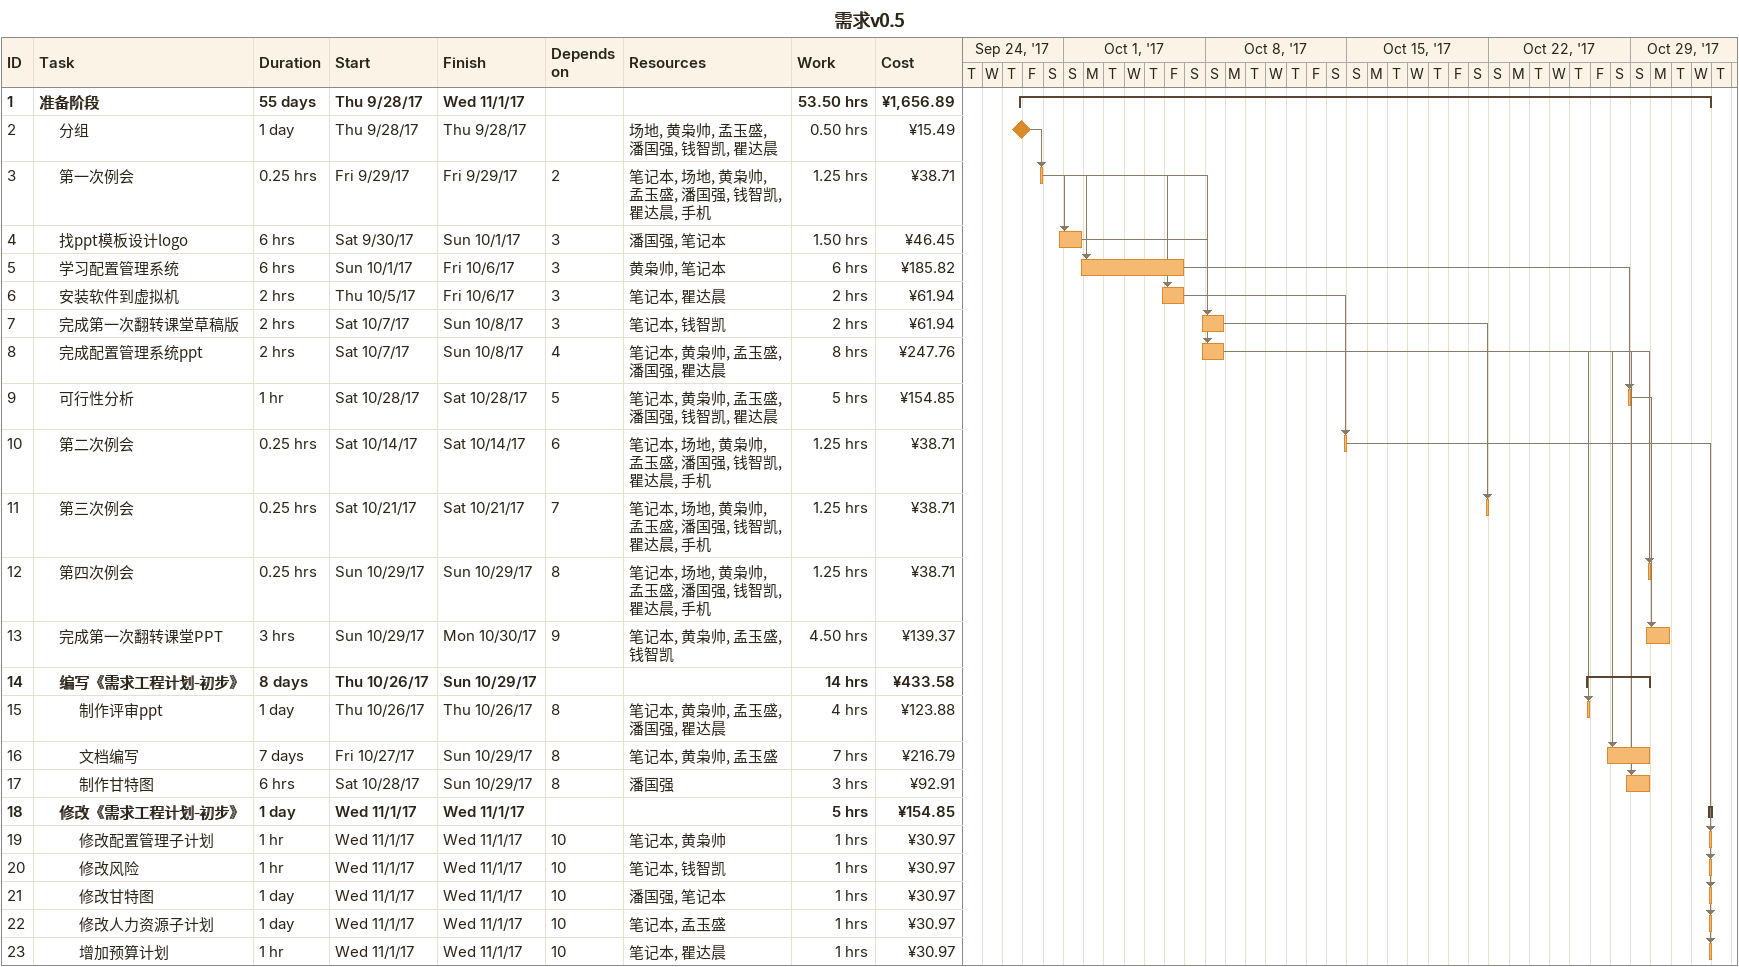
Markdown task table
需求v0.5

| ID | Level | Task | Duration | Start | Finish | Predecessors | Resources | Work (h) | Cost (¥) |
|---|---|---|---|---|---|---|---|---|---|
| 1 | 1 | **准备阶段** | 55d | 2017-09-28 | 2017-11-01 |  |  | 53.50 | 1656.89 |
| 2 | 2 | 分组 | 1d | 2017-09-28 | 2017-09-28 |  | 场地, 黄枭帅, 孟玉盛, 潘国强, 钱智凯, 瞿达晨 | 0.50 | 15.49 |
| 3 | 2 | 第一次例会 | 0.25h | 2017-09-29 | 2017-09-29 | 2 | 笔记本, 场地, 黄枭帅, 孟玉盛, 潘国强, 钱智凯, 瞿达晨, 手机 | 1.25 | 38.71 |
| 4 | 2 | 找ppt模板设计logo | 6h | 2017-09-30 | 2017-10-01 | 3 | 潘国强, 笔记本 | 1.50 | 46.45 |
| 5 | 2 | 学习配置管理系统 | 6h | 2017-10-01 | 2017-10-06 | 3 | 黄枭帅, 笔记本 | 6 | 185.82 |
| 6 | 2 | 安装软件到虚拟机 | 2h | 2017-10-05 | 2017-10-06 | 3 | 笔记本, 瞿达晨 | 2 | 61.94 |
| 7 | 2 | 完成第一次翻转课堂草稿版 | 2h | 2017-10-07 | 2017-10-08 | 3 | 笔记本, 钱智凯 | 2 | 61.94 |
| 8 | 2 | 完成配置管理系统ppt | 2h | 2017-10-07 | 2017-10-08 | 4 | 笔记本, 黄枭帅, 孟玉盛, 潘国强, 瞿达晨 | 8 | 247.76 |
| 9 | 2 | 可行性分析 | 1h | 2017-10-28 | 2017-10-28 | 5 | 笔记本, 黄枭帅, 孟玉盛, 潘国强, 钱智凯, 瞿达晨 | 5 | 154.85 |
| 10 | 2 | 第二次例会 | 0.25h | 2017-10-14 | 2017-10-14 | 6 | 笔记本, 场地, 黄枭帅, 孟玉盛, 潘国强, 钱智凯, 瞿达晨, 手机 | 1.25 | 38.71 |
| 11 | 2 | 第三次例会 | 0.25h | 2017-10-21 | 2017-10-21 | 7 | 笔记本, 场地, 黄枭帅, 孟玉盛, 潘国强, 钱智凯, 瞿达晨, 手机 | 1.25 | 38.71 |
| 12 | 2 | 第四次例会 | 0.25h | 2017-10-29 | 2017-10-29 | 8 | 笔记本, 场地, 黄枭帅, 孟玉盛, 潘国强, 钱智凯, 瞿达晨, 手机 | 1.25 | 38.71 |
| 13 | 2 | 完成第一次翻转课堂PPT | 3h | 2017-10-29 | 2017-10-30 | 9 | 笔记本, 黄枭帅, 孟玉盛, 钱智凯 | 4.50 | 139.37 |
| 14 | 2 | **编写《需求工程计划-初步》** | 8d | 2017-10-26 | 2017-10-29 |  |  | 14 | 433.58 |
| 15 | 3 | 制作评审ppt | 1d | 2017-10-26 | 2017-10-26 | 8 | 笔记本, 黄枭帅, 孟玉盛, 潘国强, 瞿达晨 | 4 | 123.88 |
| 16 | 3 | 文档编写 | 7d | 2017-10-27 | 2017-10-29 | 8 | 笔记本, 黄枭帅, 孟玉盛 | 7 | 216.79 |
| 17 | 3 | 制作甘特图 | 6h | 2017-10-28 | 2017-10-29 | 8 | 潘国强 | 3 | 92.91 |
| 18 | 2 | **修改《需求工程计划-初步》** | 1d | 2017-11-01 | 2017-11-01 |  |  | 5 | 154.85 |
| 19 | 3 | 修改配置管理子计划 | 1h | 2017-11-01 | 2017-11-01 | 10 | 笔记本, 黄枭帅 | 1 | 30.97 |
| 20 | 3 | 修改风险 | 1h | 2017-11-01 | 2017-11-01 | 10 | 笔记本, 钱智凯 | 1 | 30.97 |
| 21 | 3 | 修改甘特图 | 1d | 2017-11-01 | 2017-11-01 | 10 | 潘国强, 笔记本 | 1 | 30.97 |
| 22 | 3 | 修改人力资源子计划 | 1d | 2017-11-01 | 2017-11-01 | 10 | 笔记本, 孟玉盛 | 1 | 30.97 |
| 23 | 3 | 增加预算计划 | 1h | 2017-11-01 | 2017-11-01 | 10 | 笔记本, 瞿达晨 | 1 | 30.97 |
